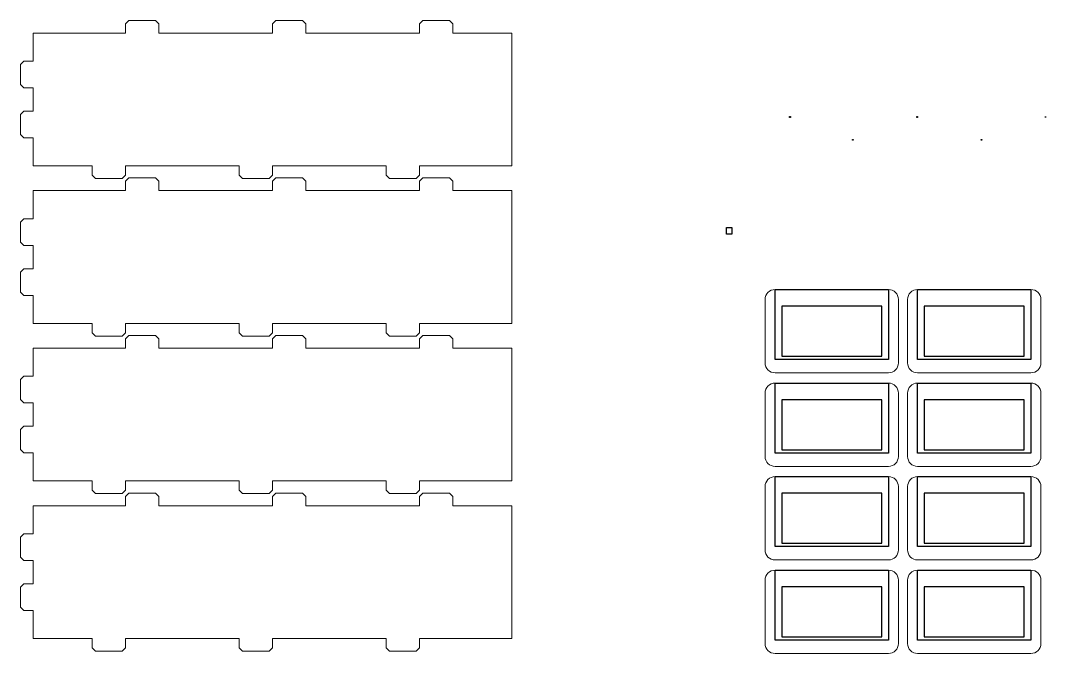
# Model space of a CAD drawing. Header units: millimetres. Extents: x -497 to 476, y -462 to 475.
# Drawn here: x 133.8 to 441.1, y -42.2 to 147.7 of the extents above; entities that cross this region are included whole.
import ezdxf

# ---------------------------------------------------------------- set-up
doc = ezdxf.new("R2010")
doc.units = ezdxf.units.MM
doc.header["$MEASUREMENT"] = 0
doc.header["$XCLIPFRAME"] = 0
doc.layers.add('layer 1', color=7, linetype='Continuous')
picture_1 = doc.add_image_def('image44.jpg', size_in_pixel=(8302, 10428))
picture_2 = doc.add_image_def('image45.jpg', size_in_pixel=(1204, 1794))
picture_3 = doc.add_image_def('image46.jpg', size_in_pixel=(1060, 1330))
picture_4 = doc.add_image_def('image47.jpg', size_in_pixel=(1161, 1828))
picture_5 = doc.add_image_def('image48.jpg', size_in_pixel=(1122, 1332))
picture_6 = doc.add_image_def('image49.jpg', size_in_pixel=(208, 1808))

msp = doc.modelspace()

# ---------------------------------------------------------------- linework, layer by layer
at = {"layer": 'layer 1', "lineweight": 9}
for points, knots in [([(281.1099, 104.0952), (281.1099, 104.0952), (281.1099, 143.9384), (281.1099, 143.9384), (281.1099, 143.9384), (281.1099, 143.9384), (263.4188, 143.9385), (263.4188, 143.9385), (263.4188, 143.9385), (263.4188, 143.9385), (263.4188, 146.7385), (263.4188, 146.7385), (263.4188, 146.7385), (263.4188, 146.7385), (262.4188, 147.7385), (262.4188, 147.7385), (262.4188, 147.7385), (262.4188, 147.7385), (254.4188, 147.7385), (254.4188, 147.7385), (254.4188, 147.7385), (254.4188, 147.7385), (253.4188, 146.7385), (253.4188, 146.7385), (253.4188, 146.7385), (253.4188, 146.7385), (253.4188, 143.9385), (253.4188, 143.9385), (253.4188, 143.9385), (253.4188, 143.9385), (219.3572, 143.9385), (219.3572, 143.9385), (219.3572, 143.9385), (219.3572, 143.9385), (219.3572, 146.7385), (219.3572, 146.7385), (219.3572, 146.7385), (219.3572, 146.7385), (218.3571, 147.7385), (218.3571, 147.7385), (218.3571, 147.7385), (218.3571, 147.7385), (210.3572, 147.7385), (210.3572, 147.7385), (210.3572, 147.7385), (210.3572, 147.7385), (209.3571, 146.7385), (209.3571, 146.7385), (209.3571, 146.7385), (209.3571, 146.7385), (209.3571, 143.9385), (209.3571, 143.9385), (209.3571, 143.9385), (209.3571, 143.9385), (175.2955, 143.9385), (175.2955, 143.9385), (175.2955, 143.9385), (175.2955, 143.9385), (175.2955, 146.7385), (175.2955, 146.7385), (175.2955, 146.7385), (175.2955, 146.7385), (174.2955, 147.7385), (174.2955, 147.7385), (174.2955, 147.7385), (174.2955, 147.7385), (166.2955, 147.7385), (166.2955, 147.7385), (166.2955, 147.7385), (166.2955, 147.7385), (165.2955, 146.7385), (165.2955, 146.7385), (165.2955, 146.7385), (165.2955, 146.7385), (165.2955, 143.9385), (165.2955, 143.9385), (165.2955, 143.9385), (165.2955, 143.9385), (137.5969, 143.9384), (137.5969, 143.9384), (137.5969, 143.9384), (137.5969, 143.9384), (137.5969, 135.5075), (137.5969, 135.5075), (137.5969, 135.5075), (137.5969, 135.5075), (134.7969, 135.5075), (134.7969, 135.5075), (134.7969, 135.5075), (134.7969, 135.5075), (133.7969, 134.5075), (133.7969, 134.5075), (133.7969, 134.5075), (133.7969, 134.5075), (133.7969, 128.5075), (133.7969, 128.5075), (133.7969, 128.5075), (133.7969, 128.5075), (134.7969, 127.5075), (134.7969, 127.5075), (134.7969, 127.5075), (134.7969, 127.5075), (137.5969, 127.5075), (137.5969, 127.5075), (137.5969, 127.5075), (137.5969, 127.5075), (137.5969, 120.5074), (137.5969, 120.5074), (137.5969, 120.5074), (137.5969, 120.5074), (134.7969, 120.5074), (134.7969, 120.5074), (134.7969, 120.5074), (134.7969, 120.5074), (133.7969, 119.5075), (133.7969, 119.5075), (133.7969, 119.5075), (133.7969, 119.5075), (133.7969, 113.5075), (133.7969, 113.5075), (133.7969, 113.5075), (133.7969, 113.5075), (134.7969, 112.5075), (134.7969, 112.5075), (134.7969, 112.5075), (134.7969, 112.5075), (137.5969, 112.5075), (137.5969, 112.5075), (137.5969, 112.5075), (137.5969, 112.5075), (137.5969, 104.0952), (137.5969, 104.0952), (137.5969, 104.0952), (137.5969, 104.0952), (155.2881, 104.0952), (155.2881, 104.0952), (155.2881, 104.0952), (155.2881, 104.0952), (155.2881, 101.2952), (155.2881, 101.2952), (155.2881, 101.2952), (155.2881, 101.2952), (156.2881, 100.2953), (156.2881, 100.2953), (156.2881, 100.2953), (156.2881, 100.2953), (164.2881, 100.2953), (164.2881, 100.2953), (164.2881, 100.2953), (164.2881, 100.2953), (165.2881, 101.2952), (165.2881, 101.2952), (165.2881, 101.2952), (165.2881, 101.2952), (165.2881, 104.0952), (165.2881, 104.0952), (165.2881, 104.0952), (165.2881, 104.0952), (199.3497, 104.0952), (199.3497, 104.0952), (199.3497, 104.0952), (199.3497, 104.0952), (199.3497, 101.2952), (199.3497, 101.2952), (199.3497, 101.2952), (199.3497, 101.2952), (200.3497, 100.2953), (200.3497, 100.2953), (200.3497, 100.2953), (200.3497, 100.2953), (208.3497, 100.2953), (208.3497, 100.2953), (208.3497, 100.2953), (208.3497, 100.2953), (209.3497, 101.2952), (209.3497, 101.2952), (209.3497, 101.2952), (209.3497, 101.2952), (209.3497, 104.0952), (209.3497, 104.0952), (209.3497, 104.0952), (209.3497, 104.0952), (243.4114, 104.0952), (243.4114, 104.0952), (243.4114, 104.0952), (243.4114, 104.0952), (243.4114, 101.2952), (243.4114, 101.2952), (243.4114, 101.2952), (243.4114, 101.2952), (244.4114, 100.2953), (244.4114, 100.2953), (244.4114, 100.2953), (244.4114, 100.2953), (252.4114, 100.2953), (252.4114, 100.2953), (252.4114, 100.2953), (252.4114, 100.2953), (253.4114, 101.2952), (253.4114, 101.2952), (253.4114, 101.2952), (253.4114, 101.2952), (253.4114, 104.0952), (253.4114, 104.0952), (253.4114, 104.0952), (253.4114, 104.0952), (281.1099, 104.0952), (281.1099, 104.0952)], [0, 0, 0, 0, 0.01886792, 0.01886792, 0.01886792, 0.01886792, 0.03773585, 0.03773585, 0.03773585, 0.03773585, 0.05660377, 0.05660377, 0.05660377, 0.05660377, 0.0754717, 0.0754717, 0.0754717, 0.0754717, 0.09433962, 0.09433962, 0.09433962, 0.09433962, 0.11320755, 0.11320755, 0.11320755, 0.11320755, 0.13207547, 0.13207547, 0.13207547, 0.13207547, 0.1509434, 0.1509434, 0.1509434, 0.1509434, 0.16981132, 0.16981132, 0.16981132, 0.16981132, 0.18867925, 0.18867925, 0.18867925, 0.18867925, 0.20754717, 0.20754717, 0.20754717, 0.20754717, 0.22641509, 0.22641509, 0.22641509, 0.22641509, 0.24528302, 0.24528302, 0.24528302, 0.24528302, 0.26415094, 0.26415094, 0.26415094, 0.26415094, 0.28301887, 0.28301887, 0.28301887, 0.28301887, 0.30188679, 0.30188679, 0.30188679, 0.30188679, 0.32075472, 0.32075472, 0.32075472, 0.32075472, 0.33962264, 0.33962264, 0.33962264, 0.33962264, 0.35849057, 0.35849057, 0.35849057, 0.35849057, 0.37735849, 0.37735849, 0.37735849, 0.37735849, 0.39622642, 0.39622642, 0.39622642, 0.39622642, 0.41509434, 0.41509434, 0.41509434, 0.41509434, 0.43396226, 0.43396226, 0.43396226, 0.43396226, 0.45283019, 0.45283019, 0.45283019, 0.45283019, 0.47169811, 0.47169811, 0.47169811, 0.47169811, 0.49056604, 0.49056604, 0.49056604, 0.49056604, 0.50943396, 0.50943396, 0.50943396, 0.50943396, 0.52830189, 0.52830189, 0.52830189, 0.52830189, 0.54716981, 0.54716981, 0.54716981, 0.54716981, 0.56603774, 0.56603774, 0.56603774, 0.56603774, 0.58490566, 0.58490566, 0.58490566, 0.58490566, 0.60377358, 0.60377358, 0.60377358, 0.60377358, 0.62264151, 0.62264151, 0.62264151, 0.62264151, 0.64150943, 0.64150943, 0.64150943, 0.64150943, 0.66037736, 0.66037736, 0.66037736, 0.66037736, 0.67924528, 0.67924528, 0.67924528, 0.67924528, 0.69811321, 0.69811321, 0.69811321, 0.69811321, 0.71698113, 0.71698113, 0.71698113, 0.71698113, 0.73584906, 0.73584906, 0.73584906, 0.73584906, 0.75471698, 0.75471698, 0.75471698, 0.75471698, 0.77358491, 0.77358491, 0.77358491, 0.77358491, 0.79245283, 0.79245283, 0.79245283, 0.79245283, 0.81132075, 0.81132075, 0.81132075, 0.81132075, 0.83018868, 0.83018868, 0.83018868, 0.83018868, 0.8490566, 0.8490566, 0.8490566, 0.8490566, 0.86792453, 0.86792453, 0.86792453, 0.86792453, 0.88679245, 0.88679245, 0.88679245, 0.88679245, 0.90566038, 0.90566038, 0.90566038, 0.90566038, 0.9245283, 0.9245283, 0.9245283, 0.9245283, 0.94339623, 0.94339623, 0.94339623, 0.94339623, 0.96226415, 0.96226415, 0.96226415, 0.96226415, 1, 1, 1, 1]), ([(281.1099, 56.8471), (281.1099, 56.8471), (281.1099, 96.6903), (281.1099, 96.6903), (281.1099, 96.6903), (281.1099, 96.6903), (263.4188, 96.6904), (263.4188, 96.6904), (263.4188, 96.6904), (263.4188, 96.6904), (263.4188, 99.4904), (263.4188, 99.4904), (263.4188, 99.4904), (263.4188, 99.4904), (262.4188, 100.4904), (262.4188, 100.4904), (262.4188, 100.4904), (262.4188, 100.4904), (254.4188, 100.4904), (254.4188, 100.4904), (254.4188, 100.4904), (254.4188, 100.4904), (253.4188, 99.4904), (253.4188, 99.4904), (253.4188, 99.4904), (253.4188, 99.4904), (253.4188, 96.6904), (253.4188, 96.6904), (253.4188, 96.6904), (253.4188, 96.6904), (219.3571, 96.6904), (219.3571, 96.6904), (219.3571, 96.6904), (219.3571, 96.6904), (219.3571, 99.4904), (219.3571, 99.4904), (219.3571, 99.4904), (219.3571, 99.4904), (218.3571, 100.4904), (218.3571, 100.4904), (218.3571, 100.4904), (218.3571, 100.4904), (210.3571, 100.4904), (210.3571, 100.4904), (210.3571, 100.4904), (210.3571, 100.4904), (209.3571, 99.4904), (209.3571, 99.4904), (209.3571, 99.4904), (209.3571, 99.4904), (209.3571, 96.6904), (209.3571, 96.6904), (209.3571, 96.6904), (209.3571, 96.6904), (175.2955, 96.6904), (175.2955, 96.6904), (175.2955, 96.6904), (175.2955, 96.6904), (175.2955, 99.4904), (175.2955, 99.4904), (175.2955, 99.4904), (175.2955, 99.4904), (174.2955, 100.4904), (174.2955, 100.4904), (174.2955, 100.4904), (174.2955, 100.4904), (166.2955, 100.4904), (166.2955, 100.4904), (166.2955, 100.4904), (166.2955, 100.4904), (165.2955, 99.4904), (165.2955, 99.4904), (165.2955, 99.4904), (165.2955, 99.4904), (165.2955, 96.6904), (165.2955, 96.6904), (165.2955, 96.6904), (165.2955, 96.6904), (137.5969, 96.6903), (137.5969, 96.6903), (137.5969, 96.6903), (137.5969, 96.6903), (137.5969, 88.2594), (137.5969, 88.2594), (137.5969, 88.2594), (137.5969, 88.2594), (134.7969, 88.2594), (134.7969, 88.2594), (134.7969, 88.2594), (134.7969, 88.2594), (133.7969, 87.2594), (133.7969, 87.2594), (133.7969, 87.2594), (133.7969, 87.2594), (133.7969, 81.2594), (133.7969, 81.2594), (133.7969, 81.2594), (133.7969, 81.2594), (134.7969, 80.2594), (134.7969, 80.2594), (134.7969, 80.2594), (134.7969, 80.2594), (137.5969, 80.2594), (137.5969, 80.2594), (137.5969, 80.2594), (137.5969, 80.2594), (137.5969, 73.2594), (137.5969, 73.2594), (137.5969, 73.2594), (137.5969, 73.2594), (134.7969, 73.2594), (134.7969, 73.2594), (134.7969, 73.2594), (134.7969, 73.2594), (133.7969, 72.2593), (133.7969, 72.2593), (133.7969, 72.2593), (133.7969, 72.2593), (133.7969, 66.2594), (133.7969, 66.2594), (133.7969, 66.2594), (133.7969, 66.2594), (134.7969, 65.2594), (134.7969, 65.2594), (134.7969, 65.2594), (134.7969, 65.2594), (137.5969, 65.2594), (137.5969, 65.2594), (137.5969, 65.2594), (137.5969, 65.2594), (137.5969, 56.8471), (137.5969, 56.8471), (137.5969, 56.8471), (137.5969, 56.8471), (155.2881, 56.8471), (155.2881, 56.8471), (155.2881, 56.8471), (155.2881, 56.8471), (155.2881, 54.0471), (155.2881, 54.0471), (155.2881, 54.0471), (155.2881, 54.0471), (156.2881, 53.0471), (156.2881, 53.0471), (156.2881, 53.0471), (156.2881, 53.0471), (164.2881, 53.0471), (164.2881, 53.0471), (164.2881, 53.0471), (164.2881, 53.0471), (165.2881, 54.0471), (165.2881, 54.0471), (165.2881, 54.0471), (165.2881, 54.0471), (165.2881, 56.8471), (165.2881, 56.8471), (165.2881, 56.8471), (165.2881, 56.8471), (199.3497, 56.8471), (199.3497, 56.8471), (199.3497, 56.8471), (199.3497, 56.8471), (199.3497, 54.0471), (199.3497, 54.0471), (199.3497, 54.0471), (199.3497, 54.0471), (200.3497, 53.0471), (200.3497, 53.0471), (200.3497, 53.0471), (200.3497, 53.0471), (208.3497, 53.0471), (208.3497, 53.0471), (208.3497, 53.0471), (208.3497, 53.0471), (209.3497, 54.0471), (209.3497, 54.0471), (209.3497, 54.0471), (209.3497, 54.0471), (209.3497, 56.8471), (209.3497, 56.8471), (209.3497, 56.8471), (209.3497, 56.8471), (243.4114, 56.8471), (243.4114, 56.8471), (243.4114, 56.8471), (243.4114, 56.8471), (243.4114, 54.0471), (243.4114, 54.0471), (243.4114, 54.0471), (243.4114, 54.0471), (244.4114, 53.0471), (244.4114, 53.0471), (244.4114, 53.0471), (244.4114, 53.0471), (252.4114, 53.0471), (252.4114, 53.0471), (252.4114, 53.0471), (252.4114, 53.0471), (253.4114, 54.0471), (253.4114, 54.0471), (253.4114, 54.0471), (253.4114, 54.0471), (253.4114, 56.8471), (253.4114, 56.8471), (253.4114, 56.8471), (253.4114, 56.8471), (281.1099, 56.8471), (281.1099, 56.8471)], [0, 0, 0, 0, 0.01886792, 0.01886792, 0.01886792, 0.01886792, 0.03773585, 0.03773585, 0.03773585, 0.03773585, 0.05660377, 0.05660377, 0.05660377, 0.05660377, 0.0754717, 0.0754717, 0.0754717, 0.0754717, 0.09433962, 0.09433962, 0.09433962, 0.09433962, 0.11320755, 0.11320755, 0.11320755, 0.11320755, 0.13207547, 0.13207547, 0.13207547, 0.13207547, 0.1509434, 0.1509434, 0.1509434, 0.1509434, 0.16981132, 0.16981132, 0.16981132, 0.16981132, 0.18867925, 0.18867925, 0.18867925, 0.18867925, 0.20754717, 0.20754717, 0.20754717, 0.20754717, 0.22641509, 0.22641509, 0.22641509, 0.22641509, 0.24528302, 0.24528302, 0.24528302, 0.24528302, 0.26415094, 0.26415094, 0.26415094, 0.26415094, 0.28301887, 0.28301887, 0.28301887, 0.28301887, 0.30188679, 0.30188679, 0.30188679, 0.30188679, 0.32075472, 0.32075472, 0.32075472, 0.32075472, 0.33962264, 0.33962264, 0.33962264, 0.33962264, 0.35849057, 0.35849057, 0.35849057, 0.35849057, 0.37735849, 0.37735849, 0.37735849, 0.37735849, 0.39622642, 0.39622642, 0.39622642, 0.39622642, 0.41509434, 0.41509434, 0.41509434, 0.41509434, 0.43396226, 0.43396226, 0.43396226, 0.43396226, 0.45283019, 0.45283019, 0.45283019, 0.45283019, 0.47169811, 0.47169811, 0.47169811, 0.47169811, 0.49056604, 0.49056604, 0.49056604, 0.49056604, 0.50943396, 0.50943396, 0.50943396, 0.50943396, 0.52830189, 0.52830189, 0.52830189, 0.52830189, 0.54716981, 0.54716981, 0.54716981, 0.54716981, 0.56603774, 0.56603774, 0.56603774, 0.56603774, 0.58490566, 0.58490566, 0.58490566, 0.58490566, 0.60377358, 0.60377358, 0.60377358, 0.60377358, 0.62264151, 0.62264151, 0.62264151, 0.62264151, 0.64150943, 0.64150943, 0.64150943, 0.64150943, 0.66037736, 0.66037736, 0.66037736, 0.66037736, 0.67924528, 0.67924528, 0.67924528, 0.67924528, 0.69811321, 0.69811321, 0.69811321, 0.69811321, 0.71698113, 0.71698113, 0.71698113, 0.71698113, 0.73584906, 0.73584906, 0.73584906, 0.73584906, 0.75471698, 0.75471698, 0.75471698, 0.75471698, 0.77358491, 0.77358491, 0.77358491, 0.77358491, 0.79245283, 0.79245283, 0.79245283, 0.79245283, 0.81132075, 0.81132075, 0.81132075, 0.81132075, 0.83018868, 0.83018868, 0.83018868, 0.83018868, 0.8490566, 0.8490566, 0.8490566, 0.8490566, 0.86792453, 0.86792453, 0.86792453, 0.86792453, 0.88679245, 0.88679245, 0.88679245, 0.88679245, 0.90566038, 0.90566038, 0.90566038, 0.90566038, 0.9245283, 0.9245283, 0.9245283, 0.9245283, 0.94339623, 0.94339623, 0.94339623, 0.94339623, 0.96226415, 0.96226415, 0.96226415, 0.96226415, 1, 1, 1, 1]), ([(392.0453, 47.0345), (392.0453, 47.0345), (362.0452, 47.0345), (362.0452, 47.0345), (362.0452, 47.0345), (362.0452, 47.0345), (362.0452, 62.0345), (362.0452, 62.0345), (362.0452, 62.0345), (362.0452, 62.0345), (392.0453, 62.0345), (392.0453, 62.0345), (392.0453, 62.0345), (392.0453, 62.0345), (392.0453, 47.0345), (392.0453, 47.0345)], [0, 0, 0, 0, 0.2, 0.2, 0.2, 0.2, 0.4, 0.4, 0.4, 0.4, 0.6, 0.6, 0.6, 0.6, 1, 1, 1, 1]), ([(434.7827, 47.0345), (434.7827, 47.0345), (404.7827, 47.0345), (404.7827, 47.0345), (404.7827, 47.0345), (404.7827, 47.0345), (404.7827, 62.0345), (404.7827, 62.0345), (404.7827, 62.0345), (404.7827, 62.0345), (434.7827, 62.0345), (434.7827, 62.0345), (434.7827, 62.0345), (434.7827, 62.0345), (434.7827, 47.0345), (434.7827, 47.0345)], [0, 0, 0, 0, 0.2, 0.2, 0.2, 0.2, 0.4, 0.4, 0.4, 0.4, 0.6, 0.6, 0.6, 0.6, 1, 1, 1, 1]), ([(281.1099, 9.599), (281.1099, 9.599), (281.1099, 49.4422), (281.1099, 49.4422), (281.1099, 49.4422), (281.1099, 49.4422), (263.4188, 49.4423), (263.4188, 49.4423), (263.4188, 49.4423), (263.4188, 49.4423), (263.4188, 52.2423), (263.4188, 52.2423), (263.4188, 52.2423), (263.4188, 52.2423), (262.4188, 53.2422), (262.4188, 53.2422), (262.4188, 53.2422), (262.4188, 53.2422), (254.4188, 53.2422), (254.4188, 53.2422), (254.4188, 53.2422), (254.4188, 53.2422), (253.4188, 52.2423), (253.4188, 52.2423), (253.4188, 52.2423), (253.4188, 52.2423), (253.4188, 49.4423), (253.4188, 49.4423), (253.4188, 49.4423), (253.4188, 49.4423), (219.3571, 49.4423), (219.3571, 49.4423), (219.3571, 49.4423), (219.3571, 49.4423), (219.3571, 52.2423), (219.3571, 52.2423), (219.3571, 52.2423), (219.3571, 52.2423), (218.3571, 53.2422), (218.3571, 53.2422), (218.3571, 53.2422), (218.3571, 53.2422), (210.3571, 53.2422), (210.3571, 53.2422), (210.3571, 53.2422), (210.3571, 53.2422), (209.3571, 52.2423), (209.3571, 52.2423), (209.3571, 52.2423), (209.3571, 52.2423), (209.3571, 49.4423), (209.3571, 49.4423), (209.3571, 49.4423), (209.3571, 49.4423), (175.2955, 49.4423), (175.2955, 49.4423), (175.2955, 49.4423), (175.2955, 49.4423), (175.2955, 52.2423), (175.2955, 52.2423), (175.2955, 52.2423), (175.2955, 52.2423), (174.2955, 53.2422), (174.2955, 53.2422), (174.2955, 53.2422), (174.2955, 53.2422), (166.2955, 53.2422), (166.2955, 53.2422), (166.2955, 53.2422), (166.2955, 53.2422), (165.2955, 52.2423), (165.2955, 52.2423), (165.2955, 52.2423), (165.2955, 52.2423), (165.2955, 49.4423), (165.2955, 49.4423), (165.2955, 49.4423), (165.2955, 49.4423), (137.5969, 49.4422), (137.5969, 49.4422), (137.5969, 49.4422), (137.5969, 49.4422), (137.5969, 41.0113), (137.5969, 41.0113), (137.5969, 41.0113), (137.5969, 41.0113), (134.7969, 41.0113), (134.7969, 41.0113), (134.7969, 41.0113), (134.7969, 41.0113), (133.7969, 40.0113), (133.7969, 40.0113), (133.7969, 40.0113), (133.7969, 40.0113), (133.7969, 34.0113), (133.7969, 34.0113), (133.7969, 34.0113), (133.7969, 34.0113), (134.7969, 33.0113), (134.7969, 33.0113), (134.7969, 33.0113), (134.7969, 33.0113), (137.5969, 33.0113), (137.5969, 33.0113), (137.5969, 33.0113), (137.5969, 33.0113), (137.5969, 26.0112), (137.5969, 26.0112), (137.5969, 26.0112), (137.5969, 26.0112), (134.7969, 26.0112), (134.7969, 26.0112), (134.7969, 26.0112), (134.7969, 26.0112), (133.7969, 25.0112), (133.7969, 25.0112), (133.7969, 25.0112), (133.7969, 25.0112), (133.7969, 19.0113), (133.7969, 19.0113), (133.7969, 19.0113), (133.7969, 19.0113), (134.7969, 18.0113), (134.7969, 18.0113), (134.7969, 18.0113), (134.7969, 18.0113), (137.5969, 18.0113), (137.5969, 18.0113), (137.5969, 18.0113), (137.5969, 18.0113), (137.5969, 9.599), (137.5969, 9.599), (137.5969, 9.599), (137.5969, 9.599), (155.2881, 9.599), (155.2881, 9.599), (155.2881, 9.599), (155.2881, 9.599), (155.2881, 6.799), (155.2881, 6.799), (155.2881, 6.799), (155.2881, 6.799), (156.2881, 5.799), (156.2881, 5.799), (156.2881, 5.799), (156.2881, 5.799), (164.2881, 5.799), (164.2881, 5.799), (164.2881, 5.799), (164.2881, 5.799), (165.2881, 6.799), (165.2881, 6.799), (165.2881, 6.799), (165.2881, 6.799), (165.2881, 9.599), (165.2881, 9.599), (165.2881, 9.599), (165.2881, 9.599), (199.3497, 9.599), (199.3497, 9.599), (199.3497, 9.599), (199.3497, 9.599), (199.3497, 6.799), (199.3497, 6.799), (199.3497, 6.799), (199.3497, 6.799), (200.3497, 5.799), (200.3497, 5.799), (200.3497, 5.799), (200.3497, 5.799), (208.3497, 5.799), (208.3497, 5.799), (208.3497, 5.799), (208.3497, 5.799), (209.3497, 6.799), (209.3497, 6.799), (209.3497, 6.799), (209.3497, 6.799), (209.3497, 9.599), (209.3497, 9.599), (209.3497, 9.599), (209.3497, 9.599), (243.4114, 9.599), (243.4114, 9.599), (243.4114, 9.599), (243.4114, 9.599), (243.4114, 6.799), (243.4114, 6.799), (243.4114, 6.799), (243.4114, 6.799), (244.4114, 5.799), (244.4114, 5.799), (244.4114, 5.799), (244.4114, 5.799), (252.4114, 5.799), (252.4114, 5.799), (252.4114, 5.799), (252.4114, 5.799), (253.4114, 6.799), (253.4114, 6.799), (253.4114, 6.799), (253.4114, 6.799), (253.4114, 9.599), (253.4114, 9.599), (253.4114, 9.599), (253.4114, 9.599), (281.1099, 9.599), (281.1099, 9.599)], [0, 0, 0, 0, 0.01886792, 0.01886792, 0.01886792, 0.01886792, 0.03773585, 0.03773585, 0.03773585, 0.03773585, 0.05660377, 0.05660377, 0.05660377, 0.05660377, 0.0754717, 0.0754717, 0.0754717, 0.0754717, 0.09433962, 0.09433962, 0.09433962, 0.09433962, 0.11320755, 0.11320755, 0.11320755, 0.11320755, 0.13207547, 0.13207547, 0.13207547, 0.13207547, 0.1509434, 0.1509434, 0.1509434, 0.1509434, 0.16981132, 0.16981132, 0.16981132, 0.16981132, 0.18867925, 0.18867925, 0.18867925, 0.18867925, 0.20754717, 0.20754717, 0.20754717, 0.20754717, 0.22641509, 0.22641509, 0.22641509, 0.22641509, 0.24528302, 0.24528302, 0.24528302, 0.24528302, 0.26415094, 0.26415094, 0.26415094, 0.26415094, 0.28301887, 0.28301887, 0.28301887, 0.28301887, 0.30188679, 0.30188679, 0.30188679, 0.30188679, 0.32075472, 0.32075472, 0.32075472, 0.32075472, 0.33962264, 0.33962264, 0.33962264, 0.33962264, 0.35849057, 0.35849057, 0.35849057, 0.35849057, 0.37735849, 0.37735849, 0.37735849, 0.37735849, 0.39622642, 0.39622642, 0.39622642, 0.39622642, 0.41509434, 0.41509434, 0.41509434, 0.41509434, 0.43396226, 0.43396226, 0.43396226, 0.43396226, 0.45283019, 0.45283019, 0.45283019, 0.45283019, 0.47169811, 0.47169811, 0.47169811, 0.47169811, 0.49056604, 0.49056604, 0.49056604, 0.49056604, 0.50943396, 0.50943396, 0.50943396, 0.50943396, 0.52830189, 0.52830189, 0.52830189, 0.52830189, 0.54716981, 0.54716981, 0.54716981, 0.54716981, 0.56603774, 0.56603774, 0.56603774, 0.56603774, 0.58490566, 0.58490566, 0.58490566, 0.58490566, 0.60377358, 0.60377358, 0.60377358, 0.60377358, 0.62264151, 0.62264151, 0.62264151, 0.62264151, 0.64150943, 0.64150943, 0.64150943, 0.64150943, 0.66037736, 0.66037736, 0.66037736, 0.66037736, 0.67924528, 0.67924528, 0.67924528, 0.67924528, 0.69811321, 0.69811321, 0.69811321, 0.69811321, 0.71698113, 0.71698113, 0.71698113, 0.71698113, 0.73584906, 0.73584906, 0.73584906, 0.73584906, 0.75471698, 0.75471698, 0.75471698, 0.75471698, 0.77358491, 0.77358491, 0.77358491, 0.77358491, 0.79245283, 0.79245283, 0.79245283, 0.79245283, 0.81132075, 0.81132075, 0.81132075, 0.81132075, 0.83018868, 0.83018868, 0.83018868, 0.83018868, 0.8490566, 0.8490566, 0.8490566, 0.8490566, 0.86792453, 0.86792453, 0.86792453, 0.86792453, 0.88679245, 0.88679245, 0.88679245, 0.88679245, 0.90566038, 0.90566038, 0.90566038, 0.90566038, 0.9245283, 0.9245283, 0.9245283, 0.9245283, 0.94339623, 0.94339623, 0.94339623, 0.94339623, 0.96226415, 0.96226415, 0.96226415, 0.96226415, 1, 1, 1, 1]), ([(392.0453, 18.9721), (392.0453, 18.9721), (362.0452, 18.9721), (362.0452, 18.9721), (362.0452, 18.9721), (362.0452, 18.9721), (362.0452, 33.9721), (362.0452, 33.9721), (362.0452, 33.9721), (362.0452, 33.9721), (392.0453, 33.9721), (392.0453, 33.9721), (392.0453, 33.9721), (392.0453, 33.9721), (392.0453, 18.9721), (392.0453, 18.9721)], [0, 0, 0, 0, 0.2, 0.2, 0.2, 0.2, 0.4, 0.4, 0.4, 0.4, 0.6, 0.6, 0.6, 0.6, 1, 1, 1, 1]), ([(434.7827, 18.9721), (434.7827, 18.9721), (404.7827, 18.9721), (404.7827, 18.9721), (404.7827, 18.9721), (404.7827, 18.9721), (404.7827, 33.9721), (404.7827, 33.9721), (404.7827, 33.9721), (404.7827, 33.9721), (434.7827, 33.9721), (434.7827, 33.9721), (434.7827, 33.9721), (434.7827, 33.9721), (434.7827, 18.9721), (434.7827, 18.9721)], [0, 0, 0, 0, 0.2, 0.2, 0.2, 0.2, 0.4, 0.4, 0.4, 0.4, 0.6, 0.6, 0.6, 0.6, 1, 1, 1, 1]), ([(281.1099, -37.6491), (281.1099, -37.6491), (281.1099, 2.1941), (281.1099, 2.1941), (281.1099, 2.1941), (281.1099, 2.1941), (263.4188, 2.1942), (263.4188, 2.1942), (263.4188, 2.1942), (263.4188, 2.1942), (263.4188, 4.9942), (263.4188, 4.9942), (263.4188, 4.9942), (263.4188, 4.9942), (262.4188, 5.9942), (262.4188, 5.9942), (262.4188, 5.9942), (262.4188, 5.9942), (254.4188, 5.9942), (254.4188, 5.9942), (254.4188, 5.9942), (254.4188, 5.9942), (253.4188, 4.9942), (253.4188, 4.9942), (253.4188, 4.9942), (253.4188, 4.9942), (253.4188, 2.1942), (253.4188, 2.1942), (253.4188, 2.1942), (253.4188, 2.1942), (219.3572, 2.1942), (219.3572, 2.1942), (219.3572, 2.1942), (219.3572, 2.1942), (219.3572, 4.9942), (219.3572, 4.9942), (219.3572, 4.9942), (219.3572, 4.9942), (218.3571, 5.9942), (218.3571, 5.9942), (218.3571, 5.9942), (218.3571, 5.9942), (210.3572, 5.9942), (210.3572, 5.9942), (210.3572, 5.9942), (210.3572, 5.9942), (209.3571, 4.9942), (209.3571, 4.9942), (209.3571, 4.9942), (209.3571, 4.9942), (209.3571, 2.1942), (209.3571, 2.1942), (209.3571, 2.1942), (209.3571, 2.1942), (175.2955, 2.1942), (175.2955, 2.1942), (175.2955, 2.1942), (175.2955, 2.1942), (175.2955, 4.9942), (175.2955, 4.9942), (175.2955, 4.9942), (175.2955, 4.9942), (174.2955, 5.9942), (174.2955, 5.9942), (174.2955, 5.9942), (174.2955, 5.9942), (166.2955, 5.9942), (166.2955, 5.9942), (166.2955, 5.9942), (166.2955, 5.9942), (165.2955, 4.9942), (165.2955, 4.9942), (165.2955, 4.9942), (165.2955, 4.9942), (165.2955, 2.1942), (165.2955, 2.1942), (165.2955, 2.1942), (165.2955, 2.1942), (137.5969, 2.1941), (137.5969, 2.1941), (137.5969, 2.1941), (137.5969, 2.1941), (137.5969, -6.2368), (137.5969, -6.2368), (137.5969, -6.2368), (137.5969, -6.2368), (134.7969, -6.2368), (134.7969, -6.2368), (134.7969, -6.2368), (134.7969, -6.2368), (133.7969, -7.2368), (133.7969, -7.2368), (133.7969, -7.2368), (133.7969, -7.2368), (133.7969, -13.2368), (133.7969, -13.2368), (133.7969, -13.2368), (133.7969, -13.2368), (134.7969, -14.2368), (134.7969, -14.2368), (134.7969, -14.2368), (134.7969, -14.2368), (137.5969, -14.2368), (137.5969, -14.2368), (137.5969, -14.2368), (137.5969, -14.2368), (137.5969, -21.2369), (137.5969, -21.2369), (137.5969, -21.2369), (137.5969, -21.2369), (134.7969, -21.2369), (134.7969, -21.2369), (134.7969, -21.2369), (134.7969, -21.2369), (133.7969, -22.2369), (133.7969, -22.2369), (133.7969, -22.2369), (133.7969, -22.2369), (133.7969, -28.2368), (133.7969, -28.2368), (133.7969, -28.2368), (133.7969, -28.2368), (134.7969, -29.2368), (134.7969, -29.2368), (134.7969, -29.2368), (134.7969, -29.2368), (137.5969, -29.2368), (137.5969, -29.2368), (137.5969, -29.2368), (137.5969, -29.2368), (137.5969, -37.6491), (137.5969, -37.6491), (137.5969, -37.6491), (137.5969, -37.6491), (155.2881, -37.6491), (155.2881, -37.6491), (155.2881, -37.6491), (155.2881, -37.6491), (155.2881, -40.4491), (155.2881, -40.4491), (155.2881, -40.4491), (155.2881, -40.4491), (156.2881, -41.4491), (156.2881, -41.4491), (156.2881, -41.4491), (156.2881, -41.4491), (164.2881, -41.4491), (164.2881, -41.4491), (164.2881, -41.4491), (164.2881, -41.4491), (165.2881, -40.4491), (165.2881, -40.4491), (165.2881, -40.4491), (165.2881, -40.4491), (165.2881, -37.6491), (165.2881, -37.6491), (165.2881, -37.6491), (165.2881, -37.6491), (199.3497, -37.6491), (199.3497, -37.6491), (199.3497, -37.6491), (199.3497, -37.6491), (199.3497, -40.4491), (199.3497, -40.4491), (199.3497, -40.4491), (199.3497, -40.4491), (200.3497, -41.4491), (200.3497, -41.4491), (200.3497, -41.4491), (200.3497, -41.4491), (208.3497, -41.4491), (208.3497, -41.4491), (208.3497, -41.4491), (208.3497, -41.4491), (209.3497, -40.4491), (209.3497, -40.4491), (209.3497, -40.4491), (209.3497, -40.4491), (209.3497, -37.6491), (209.3497, -37.6491), (209.3497, -37.6491), (209.3497, -37.6491), (243.4114, -37.6491), (243.4114, -37.6491), (243.4114, -37.6491), (243.4114, -37.6491), (243.4114, -40.4491), (243.4114, -40.4491), (243.4114, -40.4491), (243.4114, -40.4491), (244.4114, -41.4491), (244.4114, -41.4491), (244.4114, -41.4491), (244.4114, -41.4491), (252.4114, -41.4491), (252.4114, -41.4491), (252.4114, -41.4491), (252.4114, -41.4491), (253.4114, -40.4491), (253.4114, -40.4491), (253.4114, -40.4491), (253.4114, -40.4491), (253.4114, -37.6491), (253.4114, -37.6491), (253.4114, -37.6491), (253.4114, -37.6491), (281.1099, -37.6491), (281.1099, -37.6491)], [0, 0, 0, 0, 0.01886792, 0.01886792, 0.01886792, 0.01886792, 0.03773585, 0.03773585, 0.03773585, 0.03773585, 0.05660377, 0.05660377, 0.05660377, 0.05660377, 0.0754717, 0.0754717, 0.0754717, 0.0754717, 0.09433962, 0.09433962, 0.09433962, 0.09433962, 0.11320755, 0.11320755, 0.11320755, 0.11320755, 0.13207547, 0.13207547, 0.13207547, 0.13207547, 0.1509434, 0.1509434, 0.1509434, 0.1509434, 0.16981132, 0.16981132, 0.16981132, 0.16981132, 0.18867925, 0.18867925, 0.18867925, 0.18867925, 0.20754717, 0.20754717, 0.20754717, 0.20754717, 0.22641509, 0.22641509, 0.22641509, 0.22641509, 0.24528302, 0.24528302, 0.24528302, 0.24528302, 0.26415094, 0.26415094, 0.26415094, 0.26415094, 0.28301887, 0.28301887, 0.28301887, 0.28301887, 0.30188679, 0.30188679, 0.30188679, 0.30188679, 0.32075472, 0.32075472, 0.32075472, 0.32075472, 0.33962264, 0.33962264, 0.33962264, 0.33962264, 0.35849057, 0.35849057, 0.35849057, 0.35849057, 0.37735849, 0.37735849, 0.37735849, 0.37735849, 0.39622642, 0.39622642, 0.39622642, 0.39622642, 0.41509434, 0.41509434, 0.41509434, 0.41509434, 0.43396226, 0.43396226, 0.43396226, 0.43396226, 0.45283019, 0.45283019, 0.45283019, 0.45283019, 0.47169811, 0.47169811, 0.47169811, 0.47169811, 0.49056604, 0.49056604, 0.49056604, 0.49056604, 0.50943396, 0.50943396, 0.50943396, 0.50943396, 0.52830189, 0.52830189, 0.52830189, 0.52830189, 0.54716981, 0.54716981, 0.54716981, 0.54716981, 0.56603774, 0.56603774, 0.56603774, 0.56603774, 0.58490566, 0.58490566, 0.58490566, 0.58490566, 0.60377358, 0.60377358, 0.60377358, 0.60377358, 0.62264151, 0.62264151, 0.62264151, 0.62264151, 0.64150943, 0.64150943, 0.64150943, 0.64150943, 0.66037736, 0.66037736, 0.66037736, 0.66037736, 0.67924528, 0.67924528, 0.67924528, 0.67924528, 0.69811321, 0.69811321, 0.69811321, 0.69811321, 0.71698113, 0.71698113, 0.71698113, 0.71698113, 0.73584906, 0.73584906, 0.73584906, 0.73584906, 0.75471698, 0.75471698, 0.75471698, 0.75471698, 0.77358491, 0.77358491, 0.77358491, 0.77358491, 0.79245283, 0.79245283, 0.79245283, 0.79245283, 0.81132075, 0.81132075, 0.81132075, 0.81132075, 0.83018868, 0.83018868, 0.83018868, 0.83018868, 0.8490566, 0.8490566, 0.8490566, 0.8490566, 0.86792453, 0.86792453, 0.86792453, 0.86792453, 0.88679245, 0.88679245, 0.88679245, 0.88679245, 0.90566038, 0.90566038, 0.90566038, 0.90566038, 0.9245283, 0.9245283, 0.9245283, 0.9245283, 0.94339623, 0.94339623, 0.94339623, 0.94339623, 0.96226415, 0.96226415, 0.96226415, 0.96226415, 1, 1, 1, 1]), ([(392.0453, -9.0903), (392.0453, -9.0903), (362.0452, -9.0903), (362.0452, -9.0903), (362.0452, -9.0903), (362.0452, -9.0903), (362.0452, 5.9097), (362.0452, 5.9097), (362.0452, 5.9097), (362.0452, 5.9097), (392.0453, 5.9097), (392.0453, 5.9097), (392.0453, 5.9097), (392.0453, 5.9097), (392.0453, -9.0903), (392.0453, -9.0903)], [0, 0, 0, 0, 0.2, 0.2, 0.2, 0.2, 0.4, 0.4, 0.4, 0.4, 0.6, 0.6, 0.6, 0.6, 1, 1, 1, 1]), ([(434.7827, -9.0903), (434.7827, -9.0903), (404.7827, -9.0903), (404.7827, -9.0903), (404.7827, -9.0903), (404.7827, -9.0903), (404.7827, 5.9097), (404.7827, 5.9097), (404.7827, 5.9097), (404.7827, 5.9097), (434.7827, 5.9097), (434.7827, 5.9097), (434.7827, 5.9097), (434.7827, 5.9097), (434.7827, -9.0903), (434.7827, -9.0903)], [0, 0, 0, 0, 0.2, 0.2, 0.2, 0.2, 0.4, 0.4, 0.4, 0.4, 0.6, 0.6, 0.6, 0.6, 1, 1, 1, 1]), ([(392.0453, -37.1527), (392.0453, -37.1527), (362.0452, -37.1527), (362.0452, -37.1527), (362.0452, -37.1527), (362.0452, -37.1527), (362.0452, -22.1527), (362.0452, -22.1527), (362.0452, -22.1527), (362.0452, -22.1527), (392.0453, -22.1527), (392.0453, -22.1527), (392.0453, -22.1527), (392.0453, -22.1527), (392.0453, -37.1527), (392.0453, -37.1527)], [0, 0, 0, 0, 0.2, 0.2, 0.2, 0.2, 0.4, 0.4, 0.4, 0.4, 0.6, 0.6, 0.6, 0.6, 1, 1, 1, 1]), ([(434.7827, -37.1527), (434.7827, -37.1527), (404.7827, -37.1527), (404.7827, -37.1527), (404.7827, -37.1527), (404.7827, -37.1527), (404.7827, -22.1527), (404.7827, -22.1527), (404.7827, -22.1527), (404.7827, -22.1527), (434.7827, -22.1527), (434.7827, -22.1527), (434.7827, -22.1527), (434.7827, -22.1527), (434.7827, -37.1527), (434.7827, -37.1527)], [0, 0, 0, 0, 0.2, 0.2, 0.2, 0.2, 0.4, 0.4, 0.4, 0.4, 0.6, 0.6, 0.6, 0.6, 1, 1, 1, 1])]:
    msp.add_open_spline(points, degree=3, knots=knots, dxfattribs=at)
for points in [[(357.0453, 64.0345), (357.0453, 65.6913), (358.3884, 67.0344), (360.0452, 67.0344)], [(360.0452, 67.0344), (360.0452, 67.0344), (394.0452, 67.0344), (394.0452, 67.0344)], [(394.0452, 67.0344), (395.7021, 67.0344), (397.0453, 65.6913), (397.0453, 64.0345)], [(399.7827, 64.0345), (399.7827, 65.6913), (401.1259, 67.0344), (402.7827, 67.0344)], [(402.7827, 67.0344), (402.7827, 67.0344), (436.7827, 67.0344), (436.7827, 67.0344)], [(436.7827, 67.0344), (438.4396, 67.0344), (439.7827, 65.6913), (439.7827, 64.0345)], [(357.0453, 45.0344), (357.0453, 45.0344), (357.0453, 64.0345), (357.0453, 64.0345)], [(397.0453, 64.0345), (397.0453, 64.0345), (397.0453, 45.0344), (397.0453, 45.0344)], [(399.7827, 45.0344), (399.7827, 45.0344), (399.7827, 64.0345), (399.7827, 64.0345)], [(439.7827, 64.0345), (439.7827, 64.0345), (439.7827, 45.0344), (439.7827, 45.0344)], [(360.0452, 42.0345), (358.3884, 42.0345), (357.0453, 43.3776), (357.0453, 45.0344)], [(397.0453, 45.0344), (397.0453, 43.3776), (395.7021, 42.0345), (394.0452, 42.0345)], [(402.7827, 42.0345), (401.1259, 42.0345), (399.7827, 43.3776), (399.7827, 45.0344)], [(439.7827, 45.0344), (439.7827, 43.3776), (438.4396, 42.0345), (436.7827, 42.0345)], [(394.0452, 42.0345), (394.0452, 42.0345), (360.0452, 42.0345), (360.0452, 42.0345)], [(436.7827, 42.0345), (436.7827, 42.0345), (402.7827, 42.0345), (402.7827, 42.0345)], [(357.0453, 35.9721), (357.0453, 37.6289), (358.3884, 38.9721), (360.0452, 38.9721)], [(360.0452, 38.9721), (360.0452, 38.9721), (394.0452, 38.9721), (394.0452, 38.9721)], [(394.0452, 38.9721), (395.7021, 38.9721), (397.0453, 37.6289), (397.0453, 35.9721)], [(399.7827, 35.9721), (399.7827, 37.6289), (401.1259, 38.9721), (402.7827, 38.9721)], [(402.7827, 38.9721), (402.7827, 38.9721), (436.7827, 38.9721), (436.7827, 38.9721)], [(436.7827, 38.9721), (438.4396, 38.9721), (439.7827, 37.6289), (439.7827, 35.9721)], [(357.0453, 16.9721), (357.0453, 16.9721), (357.0453, 35.9721), (357.0453, 35.9721)], [(397.0453, 35.9721), (397.0453, 35.9721), (397.0453, 16.9721), (397.0453, 16.9721)], [(399.7827, 16.9721), (399.7827, 16.9721), (399.7827, 35.9721), (399.7827, 35.9721)], [(439.7827, 35.9721), (439.7827, 35.9721), (439.7827, 16.9721), (439.7827, 16.9721)], [(360.0452, 13.9721), (358.3884, 13.9721), (357.0453, 15.3152), (357.0453, 16.9721)], [(397.0453, 16.9721), (397.0453, 15.3152), (395.7021, 13.9721), (394.0452, 13.9721)], [(402.7827, 13.9721), (401.1259, 13.9721), (399.7827, 15.3152), (399.7827, 16.9721)], [(439.7827, 16.9721), (439.7827, 15.3152), (438.4396, 13.9721), (436.7827, 13.9721)], [(394.0452, 13.9721), (394.0452, 13.9721), (360.0452, 13.9721), (360.0452, 13.9721)], [(436.7827, 13.9721), (436.7827, 13.9721), (402.7827, 13.9721), (402.7827, 13.9721)], [(357.0453, 7.9097), (357.0453, 9.5666), (358.3884, 10.9097), (360.0452, 10.9097)], [(360.0452, 10.9097), (360.0452, 10.9097), (394.0452, 10.9097), (394.0452, 10.9097)], [(394.0452, 10.9097), (395.7021, 10.9097), (397.0453, 9.5666), (397.0453, 7.9097)], [(399.7827, 7.9097), (399.7827, 9.5666), (401.1259, 10.9097), (402.7827, 10.9097)], [(402.7827, 10.9097), (402.7827, 10.9097), (436.7827, 10.9097), (436.7827, 10.9097)], [(436.7827, 10.9097), (438.4396, 10.9097), (439.7827, 9.5666), (439.7827, 7.9097)], [(357.0453, -11.0903), (357.0453, -11.0903), (357.0453, 7.9097), (357.0453, 7.9097)], [(397.0453, 7.9097), (397.0453, 7.9097), (397.0453, -11.0903), (397.0453, -11.0903)], [(399.7827, -11.0903), (399.7827, -11.0903), (399.7827, 7.9097), (399.7827, 7.9097)], [(439.7827, 7.9097), (439.7827, 7.9097), (439.7827, -11.0903), (439.7827, -11.0903)], [(360.0452, -14.0903), (358.3884, -14.0903), (357.0453, -12.7472), (357.0453, -11.0903)], [(397.0453, -11.0903), (397.0453, -12.7472), (395.7021, -14.0903), (394.0452, -14.0903)], [(402.7827, -14.0903), (401.1259, -14.0903), (399.7827, -12.7472), (399.7827, -11.0903)], [(439.7827, -11.0903), (439.7827, -12.7472), (438.4396, -14.0903), (436.7827, -14.0903)], [(394.0452, -14.0903), (394.0452, -14.0903), (360.0452, -14.0903), (360.0452, -14.0903)], [(436.7827, -14.0903), (436.7827, -14.0903), (402.7827, -14.0903), (402.7827, -14.0903)], [(357.0453, -20.1527), (357.0453, -18.4958), (358.3884, -17.1527), (360.0452, -17.1527)], [(360.0452, -17.1527), (360.0452, -17.1527), (394.0453, -17.1527), (394.0453, -17.1527)], [(394.0453, -17.1527), (395.7021, -17.1527), (397.0453, -18.4958), (397.0453, -20.1527)], [(399.7827, -20.1527), (399.7827, -18.4958), (401.1259, -17.1527), (402.7827, -17.1527)], [(402.7827, -17.1527), (402.7827, -17.1527), (436.7827, -17.1527), (436.7827, -17.1527)], [(436.7827, -17.1527), (438.4396, -17.1527), (439.7827, -18.4958), (439.7827, -20.1527)], [(357.0453, -39.1527), (357.0453, -39.1527), (357.0453, -20.1527), (357.0453, -20.1527)], [(397.0453, -20.1527), (397.0453, -20.1527), (397.0453, -39.1527), (397.0453, -39.1527)], [(399.7827, -39.1527), (399.7827, -39.1527), (399.7827, -20.1527), (399.7827, -20.1527)], [(439.7827, -20.1527), (439.7827, -20.1527), (439.7827, -39.1527), (439.7827, -39.1527)], [(360.0452, -42.1527), (358.3884, -42.1527), (357.0453, -40.8095), (357.0453, -39.1527)], [(397.0453, -39.1527), (397.0453, -40.8095), (395.7021, -42.1527), (394.0453, -42.1527)], [(402.7827, -42.1527), (401.1259, -42.1527), (399.7827, -40.8095), (399.7827, -39.1527)], [(439.7827, -39.1527), (439.7827, -40.8095), (438.4396, -42.1527), (436.7827, -42.1527)], [(394.0453, -42.1527), (394.0453, -42.1527), (360.0452, -42.1527), (360.0452, -42.1527)], [(436.7827, -42.1527), (436.7827, -42.1527), (402.7827, -42.1527), (402.7827, -42.1527)]]:
    msp.add_open_spline(points, degree=3, dxfattribs=at)
at = {"layer": 'layer 1', "color": 1}
for points, knots in [([(360.0452, 67.0344), (360.0452, 67.0344), (360.0452, 46.0344), (360.0452, 46.0344), (360.0452, 46.0344), (360.0452, 46.0344), (394.0453, 46.0344), (394.0453, 46.0344), (394.0453, 46.0344), (394.0453, 46.0344), (394.0453, 67.0344), (394.0453, 67.0344), (394.0453, 67.0344), (394.0453, 67.0344), (360.0452, 67.0344), (360.0452, 67.0344)], [0, 0, 0, 0, 0.2, 0.2, 0.2, 0.2, 0.4, 0.4, 0.4, 0.4, 0.6, 0.6, 0.6, 0.6, 1, 1, 1, 1]), ([(402.7827, 67.0344), (402.7827, 67.0344), (402.7827, 46.0344), (402.7827, 46.0344), (402.7827, 46.0344), (402.7827, 46.0344), (436.7827, 46.0344), (436.7827, 46.0344), (436.7827, 46.0344), (436.7827, 46.0344), (436.7827, 67.0344), (436.7827, 67.0344), (436.7827, 67.0344), (436.7827, 67.0344), (402.7827, 67.0344), (402.7827, 67.0344)], [0, 0, 0, 0, 0.2, 0.2, 0.2, 0.2, 0.4, 0.4, 0.4, 0.4, 0.6, 0.6, 0.6, 0.6, 1, 1, 1, 1]), ([(392.0453, 47.0345), (392.0453, 47.0345), (392.0453, 47.0345), (392.0453, 47.0345), (392.0453, 47.0345), (392.0453, 47.0345), (362.0452, 47.0345), (362.0452, 47.0345), (362.0452, 47.0345), (362.0452, 47.0345), (362.0452, 62.0345), (362.0452, 62.0345), (362.0452, 62.0345), (362.0452, 62.0345), (392.0453, 62.0345), (392.0453, 62.0345), (392.0453, 62.0345), (392.0453, 62.0345), (392.0453, 47.0345), (392.0453, 47.0345)], [0, 0, 0, 0, 0.16666667, 0.16666667, 0.16666667, 0.16666667, 0.33333333, 0.33333333, 0.33333333, 0.33333333, 0.5, 0.5, 0.5, 0.5, 0.66666667, 0.66666667, 0.66666667, 0.66666667, 1, 1, 1, 1]), ([(434.7827, 47.0345), (434.7827, 47.0345), (434.7827, 47.0345), (434.7827, 47.0345), (434.7827, 47.0345), (434.7827, 47.0345), (404.7827, 47.0345), (404.7827, 47.0345), (404.7827, 47.0345), (404.7827, 47.0345), (404.7827, 62.0345), (404.7827, 62.0345), (404.7827, 62.0345), (404.7827, 62.0345), (434.7827, 62.0345), (434.7827, 62.0345), (434.7827, 62.0345), (434.7827, 62.0345), (434.7827, 47.0345), (434.7827, 47.0345)], [0, 0, 0, 0, 0.16666667, 0.16666667, 0.16666667, 0.16666667, 0.33333333, 0.33333333, 0.33333333, 0.33333333, 0.5, 0.5, 0.5, 0.5, 0.66666667, 0.66666667, 0.66666667, 0.66666667, 1, 1, 1, 1]), ([(360.0452, 38.9721), (360.0452, 38.9721), (360.0452, 17.9721), (360.0452, 17.9721), (360.0452, 17.9721), (360.0452, 17.9721), (394.0453, 17.9721), (394.0453, 17.9721), (394.0453, 17.9721), (394.0453, 17.9721), (394.0453, 38.9721), (394.0453, 38.9721), (394.0453, 38.9721), (394.0453, 38.9721), (360.0452, 38.9721), (360.0452, 38.9721)], [0, 0, 0, 0, 0.2, 0.2, 0.2, 0.2, 0.4, 0.4, 0.4, 0.4, 0.6, 0.6, 0.6, 0.6, 1, 1, 1, 1]), ([(402.7827, 38.9721), (402.7827, 38.9721), (402.7827, 17.9721), (402.7827, 17.9721), (402.7827, 17.9721), (402.7827, 17.9721), (436.7827, 17.9721), (436.7827, 17.9721), (436.7827, 17.9721), (436.7827, 17.9721), (436.7827, 38.9721), (436.7827, 38.9721), (436.7827, 38.9721), (436.7827, 38.9721), (402.7827, 38.9721), (402.7827, 38.9721)], [0, 0, 0, 0, 0.2, 0.2, 0.2, 0.2, 0.4, 0.4, 0.4, 0.4, 0.6, 0.6, 0.6, 0.6, 1, 1, 1, 1]), ([(392.0453, 18.9721), (392.0453, 18.9721), (392.0453, 18.9721), (392.0453, 18.9721), (392.0453, 18.9721), (392.0453, 18.9721), (362.0452, 18.9721), (362.0452, 18.9721), (362.0452, 18.9721), (362.0452, 18.9721), (362.0452, 33.9721), (362.0452, 33.9721), (362.0452, 33.9721), (362.0452, 33.9721), (392.0453, 33.9721), (392.0453, 33.9721), (392.0453, 33.9721), (392.0453, 33.9721), (392.0453, 18.9721), (392.0453, 18.9721)], [0, 0, 0, 0, 0.16666667, 0.16666667, 0.16666667, 0.16666667, 0.33333333, 0.33333333, 0.33333333, 0.33333333, 0.5, 0.5, 0.5, 0.5, 0.66666667, 0.66666667, 0.66666667, 0.66666667, 1, 1, 1, 1]), ([(434.7827, 18.9721), (434.7827, 18.9721), (434.7827, 18.9721), (434.7827, 18.9721), (434.7827, 18.9721), (434.7827, 18.9721), (404.7827, 18.9721), (404.7827, 18.9721), (404.7827, 18.9721), (404.7827, 18.9721), (404.7827, 33.9721), (404.7827, 33.9721), (404.7827, 33.9721), (404.7827, 33.9721), (434.7827, 33.9721), (434.7827, 33.9721), (434.7827, 33.9721), (434.7827, 33.9721), (434.7827, 18.9721), (434.7827, 18.9721)], [0, 0, 0, 0, 0.16666667, 0.16666667, 0.16666667, 0.16666667, 0.33333333, 0.33333333, 0.33333333, 0.33333333, 0.5, 0.5, 0.5, 0.5, 0.66666667, 0.66666667, 0.66666667, 0.66666667, 1, 1, 1, 1]), ([(360.0452, 10.9097), (360.0452, 10.9097), (360.0452, -10.0903), (360.0452, -10.0903), (360.0452, -10.0903), (360.0452, -10.0903), (394.0453, -10.0903), (394.0453, -10.0903), (394.0453, -10.0903), (394.0453, -10.0903), (394.0453, 10.9097), (394.0453, 10.9097), (394.0453, 10.9097), (394.0453, 10.9097), (360.0452, 10.9097), (360.0452, 10.9097)], [0, 0, 0, 0, 0.2, 0.2, 0.2, 0.2, 0.4, 0.4, 0.4, 0.4, 0.6, 0.6, 0.6, 0.6, 1, 1, 1, 1]), ([(402.7827, 10.9097), (402.7827, 10.9097), (402.7827, -10.0903), (402.7827, -10.0903), (402.7827, -10.0903), (402.7827, -10.0903), (436.7827, -10.0903), (436.7827, -10.0903), (436.7827, -10.0903), (436.7827, -10.0903), (436.7827, 10.9097), (436.7827, 10.9097), (436.7827, 10.9097), (436.7827, 10.9097), (402.7827, 10.9097), (402.7827, 10.9097)], [0, 0, 0, 0, 0.2, 0.2, 0.2, 0.2, 0.4, 0.4, 0.4, 0.4, 0.6, 0.6, 0.6, 0.6, 1, 1, 1, 1]), ([(392.0453, -9.0903), (392.0453, -9.0903), (392.0453, -9.0903), (392.0453, -9.0903), (392.0453, -9.0903), (392.0453, -9.0903), (362.0452, -9.0903), (362.0452, -9.0903), (362.0452, -9.0903), (362.0452, -9.0903), (362.0452, 5.9097), (362.0452, 5.9097), (362.0452, 5.9097), (362.0452, 5.9097), (392.0453, 5.9097), (392.0453, 5.9097), (392.0453, 5.9097), (392.0453, 5.9097), (392.0453, -9.0903), (392.0453, -9.0903)], [0, 0, 0, 0, 0.16666667, 0.16666667, 0.16666667, 0.16666667, 0.33333333, 0.33333333, 0.33333333, 0.33333333, 0.5, 0.5, 0.5, 0.5, 0.66666667, 0.66666667, 0.66666667, 0.66666667, 1, 1, 1, 1]), ([(434.7827, -9.0903), (434.7827, -9.0903), (434.7827, -9.0903), (434.7827, -9.0903), (434.7827, -9.0903), (434.7827, -9.0903), (404.7827, -9.0903), (404.7827, -9.0903), (404.7827, -9.0903), (404.7827, -9.0903), (404.7827, 5.9097), (404.7827, 5.9097), (404.7827, 5.9097), (404.7827, 5.9097), (434.7827, 5.9097), (434.7827, 5.9097), (434.7827, 5.9097), (434.7827, 5.9097), (434.7827, -9.0903), (434.7827, -9.0903)], [0, 0, 0, 0, 0.16666667, 0.16666667, 0.16666667, 0.16666667, 0.33333333, 0.33333333, 0.33333333, 0.33333333, 0.5, 0.5, 0.5, 0.5, 0.66666667, 0.66666667, 0.66666667, 0.66666667, 1, 1, 1, 1]), ([(360.0452, -17.1527), (360.0452, -17.1527), (360.0452, -38.1527), (360.0452, -38.1527), (360.0452, -38.1527), (360.0452, -38.1527), (394.0453, -38.1527), (394.0453, -38.1527), (394.0453, -38.1527), (394.0453, -38.1527), (394.0453, -17.1527), (394.0453, -17.1527), (394.0453, -17.1527), (394.0453, -17.1527), (360.0452, -17.1527), (360.0452, -17.1527)], [0, 0, 0, 0, 0.2, 0.2, 0.2, 0.2, 0.4, 0.4, 0.4, 0.4, 0.6, 0.6, 0.6, 0.6, 1, 1, 1, 1]), ([(402.7827, -17.1527), (402.7827, -17.1527), (402.7827, -38.1527), (402.7827, -38.1527), (402.7827, -38.1527), (402.7827, -38.1527), (436.7827, -38.1527), (436.7827, -38.1527), (436.7827, -38.1527), (436.7827, -38.1527), (436.7827, -17.1527), (436.7827, -17.1527), (436.7827, -17.1527), (436.7827, -17.1527), (402.7827, -17.1527), (402.7827, -17.1527)], [0, 0, 0, 0, 0.2, 0.2, 0.2, 0.2, 0.4, 0.4, 0.4, 0.4, 0.6, 0.6, 0.6, 0.6, 1, 1, 1, 1]), ([(392.0453, -37.1527), (392.0453, -37.1527), (392.0453, -37.1527), (392.0453, -37.1527), (392.0453, -37.1527), (392.0453, -37.1527), (362.0452, -37.1527), (362.0452, -37.1527), (362.0452, -37.1527), (362.0452, -37.1527), (362.0452, -22.1527), (362.0452, -22.1527), (362.0452, -22.1527), (362.0452, -22.1527), (392.0453, -22.1527), (392.0453, -22.1527), (392.0453, -22.1527), (392.0453, -22.1527), (392.0453, -37.1527), (392.0453, -37.1527)], [0, 0, 0, 0, 0.16666667, 0.16666667, 0.16666667, 0.16666667, 0.33333333, 0.33333333, 0.33333333, 0.33333333, 0.5, 0.5, 0.5, 0.5, 0.66666667, 0.66666667, 0.66666667, 0.66666667, 1, 1, 1, 1]), ([(434.7827, -37.1527), (434.7827, -37.1527), (434.7827, -37.1527), (434.7827, -37.1527), (434.7827, -37.1527), (434.7827, -37.1527), (404.7827, -37.1527), (404.7827, -37.1527), (404.7827, -37.1527), (404.7827, -37.1527), (404.7827, -22.1527), (404.7827, -22.1527), (404.7827, -22.1527), (404.7827, -22.1527), (434.7827, -22.1527), (434.7827, -22.1527), (434.7827, -22.1527), (434.7827, -22.1527), (434.7827, -37.1527), (434.7827, -37.1527)], [0, 0, 0, 0, 0.16666667, 0.16666667, 0.16666667, 0.16666667, 0.33333333, 0.33333333, 0.33333333, 0.33333333, 0.5, 0.5, 0.5, 0.5, 0.66666667, 0.66666667, 0.66666667, 0.66666667, 1, 1, 1, 1])]:
    msp.add_open_spline(points, degree=3, knots=knots, dxfattribs=at)

# ---------------------------------------------------------------- pictures from other files: only their frames are drawn
image = msp.add_image(picture_2, insert=(359.4255, 95.3647), size_in_units=(16.7222, 24.9167), dxfattribs=at)
image.set_boundary_path([(359.425, 95.365), (376.157, 120.288)])
image.dxf.flags = 3
image = msp.add_image(picture_4, insert=(397.0491, 94.8886), size_in_units=(16.125, 25.3889), dxfattribs=at)
image.set_boundary_path([(397.049, 94.889), (413.177, 120.288)])
image.dxf.flags = 3
image = msp.add_image(picture_6, insert=(435.0533, 95.1742), size_in_units=(2.8889, 25.1111), dxfattribs=at)
image.set_boundary_path([(435.053, 95.174), (437.942, 120.288)])
image.dxf.flags = 3
image = msp.add_image(picture_3, insert=(377.9991, 94.9203), size_in_units=(14.7222, 18.4722), dxfattribs=at)
image.set_boundary_path([(377.999, 94.92), (392.73, 113.398)])
image.dxf.flags = 3
image = msp.add_image(picture_5, insert=(416.0353, 94.8886), size_in_units=(15.5833, 18.5), dxfattribs=at)
image.set_boundary_path([(416.035, 94.889), (431.624, 113.398)])
image.dxf.flags = 3
image = msp.add_image(picture_1, insert=(340.7596, -59.9826), size_in_units=(115.3056, 144.8333), dxfattribs=at)
image.set_boundary_path([(340.76, -59.983), (456.068, 84.864)])
image.dxf.flags = 3

doc.saveas('drawing.dxf')
